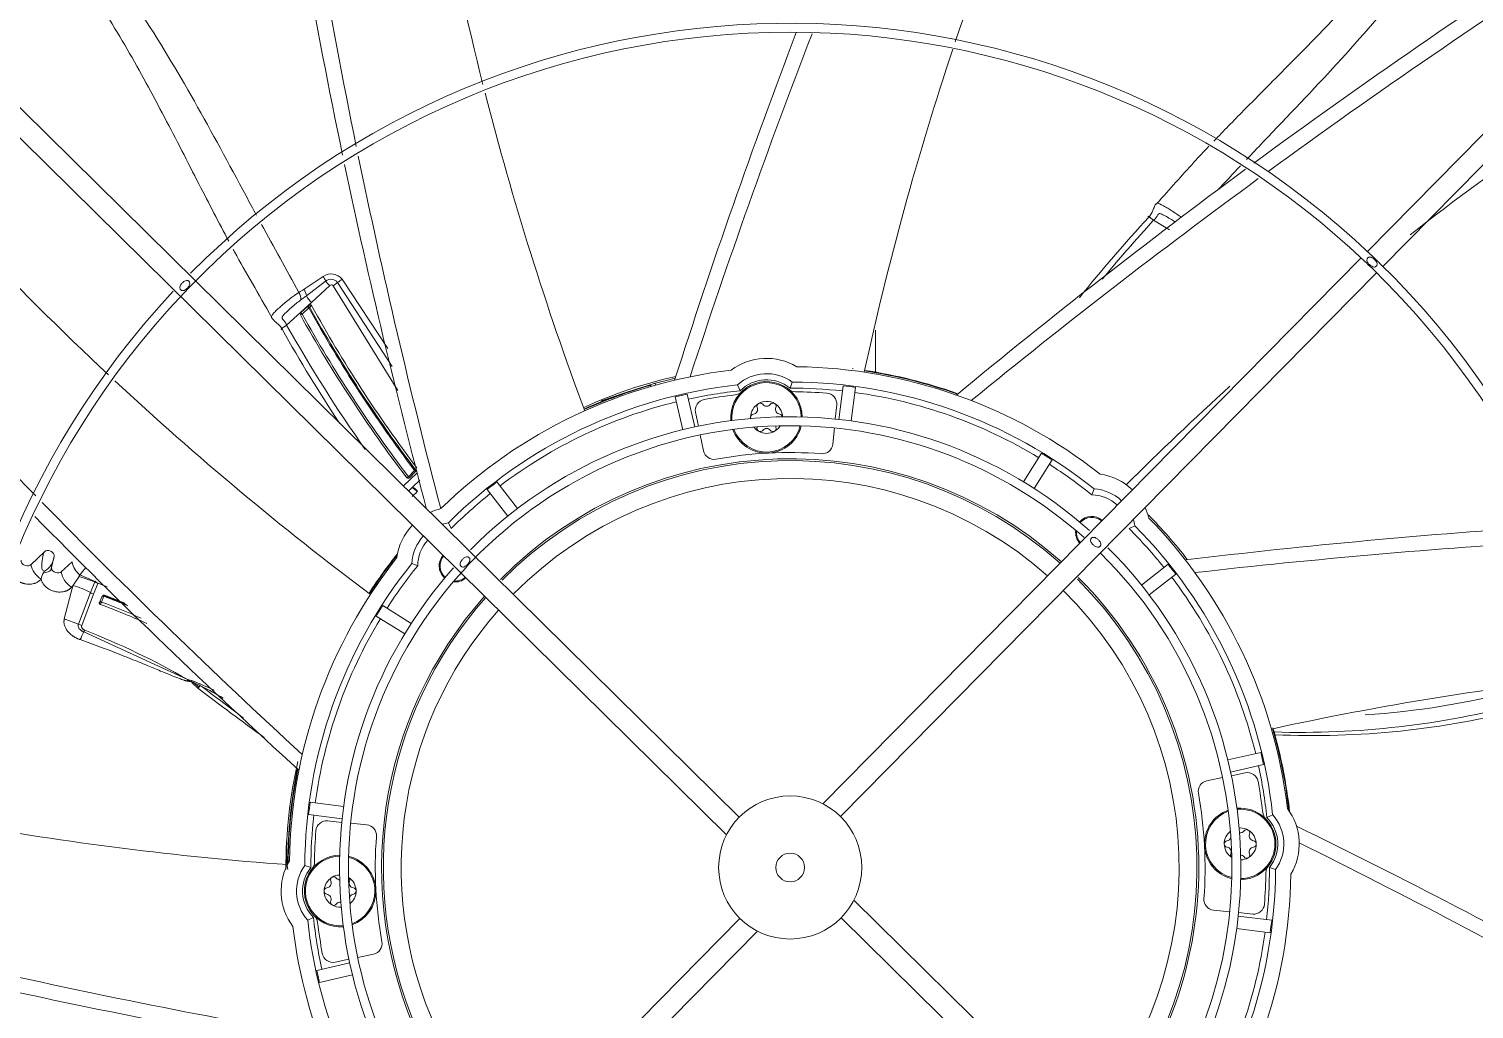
# Model space of a CAD drawing. Header units: millimetres. Extents: x 113490 to 142599, y -20467 to 115.
# Drawn here: x 127510.4 to 127914.5, y -11399.6 to -11125.6 of the extents above; entities that cross this region are included whole.
import ezdxf

# ---------------------------------------------------------------- set-up
doc = ezdxf.new("R2010")
doc.units = ezdxf.units.MM
doc.layers.add('DV3_0', color=7, linetype='Continuous')

msp = doc.modelspace()

# ---------------------------------------------------------------- linework, layer by layer
at = {"layer": 'DV3_0', "color": 7, "linetype": 'Continuous', "lineweight": 15}
for p, q in [((127363.01, -11013.2), (127705.44, -11350.87)), ((127709, -11345.95), (127370.7, -11012.35)), ((128037.36, -11032.9), (127884.62, -11187.79)), ((127888.94, -11191.95), (128041.66, -11037.08)), ((127824.85, -11179.08), (127829.33, -11181.72)), ((127882.86, -11189.57), (127732.36, -11342.19)), ((127587.32, -11198.36), (127592.69, -11194.81)), ((127587.97, -11200.23), (127593.33, -11196.08)), ((127597.94, -11195.57), (127610.71, -11214.89)), ((127737.28, -11345.75), (127887.19, -11193.73)), ((127586.44, -11201.33), (127587.97, -11200.23)), ((127589.41, -11202.1), (127594.5, -11197.33)), ((127595.43, -11197.36), (127613.58, -11226.67)), ((127596.72, -11196.48), (127611.95, -11219.99)), ((127582.46, -11208.37), (127589.41, -11202.1)), ((127586.41, -11204.87), (127588.29, -11203.14)), ((127586.77, -11205.29), (127588.64, -11203.57)), ((127588.64, -11203.57), (127588.9, -11203.4)), ((127588.9, -11203.4), (127589.39, -11202.88)), ((127747.05, -11221.52), (127747.05, -11209.81)), ((127723.24, -11225.99), (127723.81, -11224.29)), ((127681.64, -11225.77), (127670.4, -11229.56)), ((127691.07, -11228.43), (127693.19, -11237.63)), ((127694.48, -11227.64), (127696.6, -11236.84)), ((127709.23, -11226.72), (127708.48, -11225.09)), ((127738.01, -11225.36), (127736.86, -11234.73)), ((127741.48, -11225.79), (127740.33, -11235.15)), ((127697.58, -11236.63), (127696.77, -11232.75)), ((127736.26, -11230.68), (127735.86, -11234.62)), ((127699.01, -11243.52), (127698.09, -11239.08)), ((127735.61, -11237.11), (127735.16, -11241.63)), ((127793.52, -11244.21), (127788.52, -11252.22)), ((127796.49, -11246.07), (127791.49, -11254.07)), ((127618.84, -11249.74), (127615.1, -11253.35)), ((127618.24, -11248.99), (127616.52, -11250.76)), ((127618.53, -11249.31), (127616.8, -11251.09)), ((127619.67, -11251.74), (127617.66, -11253.64)), ((127641.24, -11252.2), (127647.05, -11259.63)), ((127619.08, -11254.83), (127618.98, -11254.95)), ((127638.48, -11254.35), (127644.29, -11261.79)), ((127807.57, -11255.85), (127808.19, -11254.17)), ((127628.48, -11265.24), (127627.69, -11263.63)), ((127817.99, -11265.24), (127819.6, -11264.44)), ((127510.99, -11275.3), (127514.72, -11271.74)), ((127516.75, -11276.07), (127517.43, -11273)), ((127514.07, -11276.83), (127514.72, -11277.12)), ((127514.72, -11277.12), (127514.54, -11277.48)), ((127516.54, -11276.85), (127517.06, -11274.56)), ((127522.53, -11274.56), (127519.45, -11277.33)), ((127619.1, -11275.66), (127617.42, -11275.04)), ((127828.88, -11275.23), (127821.44, -11281.05)), ((127522.71, -11281.22), (127524.41, -11278.65)), ((127524.68, -11278.22), (127528.92, -11280.01)), ((127528.87, -11280.15), (127527.66, -11283.15)), ((127529.69, -11280.62), (127528.44, -11283.56)), ((127528.92, -11280.01), (127528.87, -11280.15)), ((127528.93, -11279.97), (127528.92, -11280.01)), ((127529.72, -11280.54), (127529.69, -11280.62)), ((127529.73, -11280.53), (127529.72, -11280.54)), ((127831.03, -11277.99), (127823.6, -11283.8)), ((127527.66, -11283.15), (127524.24, -11291.94)), ((127528.44, -11283.56), (127525.16, -11292.35)), ((127530.1, -11285.95), (127530.8, -11284.34)), ((127530.66, -11285.79), (127531.36, -11284.18)), ((127531.43, -11284.05), (127531.54, -11283.89)), ((127609.32, -11286.74), (127617.32, -11291.74)), ((127524.24, -11291.94), (127520.3, -11290.49)), ((127525.16, -11292.35), (127524.24, -11291.94)), ((127607.46, -11289.71), (127615.47, -11294.71)), ((127526.07, -11293.69), (127525.78, -11294.16)), ((127555.91, -11308.16), (127556.08, -11308.39)), ((127556.08, -11308.39), (127557.62, -11309.83)), ((127556.19, -11308.2), (127556.27, -11308.29)), ((127556.19, -11308.2), (127556.34, -11308.26)), ((127556.34, -11308.26), (127556.5, -11308.32)), ((127556.5, -11308.32), (127557.88, -11309.61)), ((127854.8, -11327.82), (127845.6, -11329.94)), ((127855.59, -11331.23), (127846.39, -11333.35)), ((127846.6, -11334.33), (127850.48, -11333.52)), ((127839.71, -11335.76), (127844.15, -11334.84)), ((127589.03, -11341.75), (127598.4, -11342.9)), ((127588.61, -11345.22), (127597.98, -11346.37)), ((127856.5, -11345.99), (127858.14, -11345.23)), ((127593.93, -11346.97), (127597.87, -11347.37)), ((127600.36, -11347.62), (127604.87, -11348.07)), ((127589.24, -11359.99), (127587.54, -11359.42)), ((127857.24, -11359.99), (127858.94, -11360.57)), ((128050.33, -11674.11), (127741.04, -11369.11)), ((127589.97, -11374), (127588.34, -11374.75)), ((127737.48, -11374.03), (128046.15, -11678.41)), ((127846.12, -11372.36), (127841.6, -11371.91)), ((127857.87, -11374.76), (127848.5, -11373.61)), ((127852.55, -11373.01), (127848.6, -11372.61)), ((127709.2, -11374.23), (127375.6, -11712.53)), ((127376.45, -11720.21), (127714.11, -11377.79)), ((127857.44, -11378.23), (127848.07, -11377.08)), ((127599.88, -11385.65), (127596, -11386.46)), ((127606.77, -11384.22), (127602.33, -11385.14)), ((127590.89, -11388.75), (127600.09, -11386.63)), ((127591.68, -11392.16), (127600.87, -11390.04))]:
    msp.add_line(p, q, dxfattribs=at)
at = {"layer": 'DV3_0', "color": 7, "linetype": 'Continuous', "lineweight": 20}
for p, q in [((127595.43, -11197.36), (127596.72, -11196.48)), ((127740.74, -11220.58), (127740.74, -11220.38)), ((127684.07, -11225.21), (127684.03, -11225.07)), ((127617.66, -11253.64), (127617.52, -11253.78)), ((127520.3, -11290.49), (127522.71, -11281.22)), ((127524.4, -11278.65), (127524.68, -11278.22)), ((127528.87, -11280.15), (127524.41, -11278.65)), ((127525.78, -11294.16), (127554.78, -11307.48)), ((127554.78, -11307.48), (127554.77, -11307.89)), ((127554.78, -11307.48), (127555.32, -11307.78)), ((127554.78, -11307.48), (127555.88, -11307.69)), ((127555.32, -11307.78), (127555.87, -11308.09)), ((127555.87, -11308.09), (127555.88, -11307.69)), ((127555.87, -11308.09), (127555.91, -11308.16)), ((127556.01, -11308.14), (127555.91, -11308.16)), ((127556.01, -11308.14), (127556.19, -11308.2)), ((127556.27, -11308.29), (127556.08, -11308.39)), ((127556.34, -11308.26), (127556.27, -11308.29)), ((127558.37, -11309.18), (127558.74, -11309.37)), ((127557.88, -11309.61), (127557.62, -11309.83))]:
    msp.add_line(p, q, dxfattribs=at)
at = {"layer": 'DV3_0', "color": 7, "linetype": 'Continuous', "lineweight": 15}
for radius in [20, 4]:
    msp.add_circle((127723.24, -11359.99), radius, dxfattribs=at)
for centre, radius, start, end in [((127723.24, -11359.99), 551.5, 105.4775, 164.5225), ((127723.24, -11359.99), 551.5, 15.4775, 74.5225), ((128596.24, -11406.96), 872.25, 154.27465, 161.43083), ((128483.05, -10927.53), 872.25, 186.99692, 194.17255), ((129484.31, -10773.15), 1921.39, 188.18485, 191.5672), ((129400.57, -10785.08), 1841.22, 188.2287, 191.77728), ((128942.82, -12646.64), 1840.9, 122.79433, 126.30553), ((128988.63, -12718.12), 1921.39, 122.74609, 126.08801), ((127723.24, -11359.99), 236, 46.5586, 135.2674), ((127723.24, -11359.99), 233.5, 90, 135.7261), ((129444.83, -11783.04), 1840.9, 159.10826, 162.31372), ((129522.01, -11818.41), 1921.39, 158.90776, 161.94183), ((127723.24, -11359.99), 233.5, 46.5418, 90), ((128596.24, -11406.96), 872.25, 161.57137, 167.7255), ((128432.25, -11871.46), 872.22, 121.56134, 127.88902), ((128128.63, -10585.4), 872.25, 219.6863, 226.90224), ((128483.05, -10927.53), 872.25, 194.34102, 200.4525), ((129400.57, -10785.08), 1841.22, 191.86002, 194.94133), ((129484.31, -10773.15), 1921.39, 191.64948, 194.66814), ((128942.82, -12646.64), 1840.9, 126.39449, 129.58672), ((128988.63, -12718.12), 1921.39, 126.18988, 129.21483), ((128887.48, -9914.21), 1921.39, 220.9289, 224.29797), ((128125.32, -11457.86), 411.46, 137.1813, 141.3215), ((128135.1, -11463.88), 421.15, 137.4489, 140.4249), ((127723.24, -11359.99), 233.5, 45.8392, 46.5418), ((127723.24, -11359.99), 236, 45.7307, 46.5586), ((127723.24, -11359.99), 236, 45.7088, 45.7307), ((127723.24, -11359.99), 236, 317.0271, 45.7088), ((127587.71, -11198.11), 5.97, 19.9095, 33.5903), ((127605.5, -11185.89), 15.87, 219.9344, 226.1383), ((127608.09, -11210.4), 17.97, 124.3919, 129.2551), ((127723.24, -11359.99), 233.5, 316.4663, 45.8392), ((127723.24, -11359.99), 236, 136.9648, 225.2631), ((127723.24, -11359.99), 233.5, 136.5342, 225.7814), ((127723.24, -11359.99), 233.5, 135.7261, 136.5342), ((127480.54, -11028.18), 200.9, 301.6287, 302.1063), ((127583.24, -11201.05), 3.21, 354.9769, 34.2701), ((127603.37, -11189.86), 18.56, 213.9567, 221.2472), ((127591.02, -11201.23), 3.34, 214.9281, 224.3802), ((127923.95, -11017.43), 383.51, 209.0348, 217.1413), ((127923.79, -11017.66), 382.95, 209.013, 217.1255), ((127923.15, -11018.51), 381.29, 208.9171, 217.0601), ((127945.67, -11003.38), 417.06, 209.4401, 215.09), ((127586.77, -11205.28), 0.539, 130.9762, 206.9336), ((127922.77, -11018.17), 385.12, 209.1088, 217.2094), ((127590.58, -11201.65), 5.27, 217.7216, 223.716), ((127923.04, -11017.84), 384.98, 209.1375, 217.2314), ((127936.53, -11011.06), 406.98, 209.179, 213.5123), ((127716.64, -11234.16), 16.5, 59.1138, 126.8862), ((127723.24, -11359.99), 140, 51.7677, 89.2323), ((128128.63, -10585.4), 872.25, 227.0594, 233.1795), ((127723.24, -11359.99), 140, 96.7677, 134.2323), ((127719.49, -11348.69), 129.1, 102.6466, 114.718), ((127723.24, -11359.99), 140.5, 103.2172, 105.6896), ((127716.64, -11234.16), 10, 0.7258, 185.2742), ((127716.64, -11234.16), 12.2, 54.0148, 131.9852), ((127716.64, -11234.16), 10.5, 51.1098, 134.8902), ((127723.24, -11359.99), 135.7, 51.2429, 89.7571), ((127723.24, -11359.99), 140.5, 70.6035, 81.4839), ((127723.24, -11359.99), 135.7, 96.2429, 134.7571), ((127723.24, -11359.99), 140.5, 106.2061, 114.2129), ((127723.24, -11359.99), 134, 95.9991, 102.2517), ((127723.24, -11359.99), 133, 96.6363, 100.4277), ((127707.52, -11224.9), 3, 276.6363, 314.568), ((127724.75, -11224), 3, 231.432, 269.3637), ((127723.24, -11359.99), 134, 83.7483, 90.0009), ((127723.24, -11359.99), 133, 85.5723, 89.3637), ((127733.27, -11230.38), 3, 354.25, 85.5723), ((127723.24, -11359.99), 134, 58.7483, 82.2517), ((128432.25, -11871.46), 872.22, 132.21456, 134.84001), ((127723.24, -11359.99), 134, 103.7483, 127.2517), ((127699.71, -11232.14), 3, 100.4277, 191.75), ((127716.64, -11234.16), 4.47, 120, 180), ((127712.77, -11231.93), 1.36, 277.5224, 22.4776), ((127714.85, -11231.06), 0.895, 120, 202.4776), ((127716.64, -11234.16), 4.48, 90, 120), ((127714.85, -11231.06), 0.895, 37.5224, 120), ((127716.64, -11229.69), 1.36, 217.5224, 322.4776), ((127716.64, -11234.16), 4.47, 60, 90), ((127718.43, -11231.06), 0.895, 60, 142.4776), ((127716.64, -11234.16), 4.47, 1.9825, 60), ((127718.43, -11231.06), 0.895, 337.5224, 60), ((127720.52, -11231.93), 1.36, 157.5224, 262.4776), ((127723.24, -11359.99), 126, 48.3991, 135.1791), ((127723.24, -11359.99), 123.5, 90, 135.9997), ((127716.64, -11234.16), 10, 199.6905, 346.3095), ((127713.06, -11234.16), 0.895, 97.5224, 180), ((127716.64, -11234.16), 4.47, 180, 184.0175), ((127713.06, -11234.16), 0.895, 180, 200.2402), ((127716.64, -11234.16), 4.48, 300, 328.1887), ((127720.52, -11236.4), 1.36, 186.618, 202.4776), ((127720.22, -11234.16), 0.895, 9.9487, 82.4776), ((127723.24, -11359.99), 123.5, 48.3006, 90), ((127716.64, -11234.16), 4.47, 217.8113, 240), ((127714.85, -11237.26), 0.895, 157.5224, 240), ((127712.77, -11236.4), 1.36, 337.5224, 341.5363), ((127714.85, -11237.26), 0.895, 240, 322.4776), ((127716.64, -11234.16), 4.48, 240, 300), ((127716.64, -11238.64), 1.36, 37.5224, 142.4776), ((127718.43, -11237.26), 0.895, 217.5224, 300), ((127718.43, -11237.26), 0.895, 300, 22.4776), ((127701.95, -11242.91), 3, 191.75, 280.3054), ((127723.24, -11359.99), 116, 85.6946, 100.3054), ((127732.17, -11241.33), 3, 265.6946, 354.25), ((127615.85, -11246), 3.83, 308.5921, 312.9567), ((127723.24, -11359.99), 114.25, 48.4114, 135.1695), ((127723.24, -11359.99), 113.75, 48.4247, 135.086), ((127723.24, -11359.99), 134, 50.9991, 57.2517), ((127616.43, -11250.75), 0.498, 218.6541, 318.3291), ((127807.55, -11266.35), 16.5, 46.3964, 81.8862), ((127614.64, -11258.86), 5.84, 42.0523, 60.4649), ((127614.05, -11259.42), 6.81, 42.3918, 58.0521), ((127723.24, -11359.99), 134, 128.7483, 135.0009), ((127807.55, -11266.35), 10.5, 46.9653, 89.8902), ((127807.55, -11266.35), 12.2, 46.7471, 86.9852), ((128887.48, -9914.21), 1921.39, 224.37443, 227.39583), ((127629.6, -11275.68), 16.5, 104.1138, 115.0288), ((127807.55, -11266.35), 16.5, 14.1138, 25.142), ((128823.25, -9969.73), 1840.9, 224.58153, 227.76772), ((127629.6, -11275.68), 16.5, 136.3964, 171.8862), ((127629.6, -11275.68), 12.2, 99.0148, 107.4816), ((127807.55, -11266.35), 4.5, 49.0529, 138), ((127807.55, -11266.35), 4.25, 49.2681, 138.9663), ((127807.55, -11266.35), 12.2, 9.0148, 17.4816), ((127723.24, -11359.99), 135.7, 6.2429, 44.7571), ((127723.24, -11359.99), 140.5, 37.8001, 44.5323), ((127723.24, -11359.99), 140, 6.7677, 44.2323), ((128053.61, -13101.74), 1840.9, 93.67624, 96.85972), ((127629.6, -11275.68), 12.2, 136.7471, 176.9852), ((127629.6, -11275.68), 10.5, 136.9653, 179.8902), ((127807.55, -11266.35), 4.5, 172.604, 221.7492), ((127807.55, -11266.35), 4.25, 174.8173, 221.5341), ((127723.24, -11359.99), 134, 38.7483, 45.0009), ((128053.5, -13186.65), 1921.39, 93.4677, 96.48783), ((127525.09, -11275.67), 11.09, 159.2633, 186.0082), ((127512.28, -11272.56), 5.17, 298.1501, 355.1477), ((127723.24, -11359.99), 140.5, 141.3912, 146.9012), ((127629.6, -11275.68), 4.5, 138, 228), ((127629.6, -11275.68), 4.25, 139.2681, 228.9663), ((127723.24, -11359.99), 123.5, 317.6348, 45.2819), ((127723.24, -11359.99), 126, 318.4756, 45.1616), ((127517.01, -11274.12), 6.14, 191.0857, 238.4637), ((127528.1, -11273.74), 5.64, 188.4366, 232.6429), ((127723.24, -11359.99), 140, 141.7677, 179.2323), ((127723.24, -11359.99), 135.7, 141.2429, 179.7571), ((127723.24, -11359.99), 126, 138.321, 225.2028), ((127723.24, -11359.99), 123.5, 137.2092, 226.1082), ((127723.24, -11359.99), 134, 140.9991, 147.2517), ((127723.24, -11359.99), 123.5, 135.9997, 137.2092), ((127519.83, -11280.65), 6.17, 149.0264, 167.8628), ((127525.23, -11276.58), 5.82, 187.3222, 240.049), ((127678.59, -11428.26), 214.29, 136.6703, 136.8213), ((127445.67, -11494), 229.43, 67.8122, 68.5066), ((127629.6, -11275.68), 4.5, 262.604, 311.7492), ((127629.6, -11275.68), 4.25, 264.8173, 311.5341), ((127723.24, -11359.99), 113.75, 318.4247, 45.086), ((127723.24, -11359.99), 114.25, 0, 45.1695), ((127723.24, -11359.99), 134, 13.7483, 37.2517), ((127531.26, -11284.5), 0.483, 68.6251, 160.5796), ((127532.19, -11284.54), 0.903, 146.9279, 156.6786), ((127455.49, -11485.99), 215.6, 67.4926, 69.3956), ((127455.64, -11485.44), 215.18, 67.5838, 69.3759), ((127456.01, -11483.97), 213.86, 67.6827, 69.3175), ((127723.24, -11359.99), 114.25, 138.4114, 204.812), ((127723.24, -11359.99), 113.75, 138.4247, 203.2684), ((127535.33, -11287.9), 5.12, 155.7254, 163.7053), ((127454.22, -11490.55), 217.85, 65.8506, 69.5295), ((127454.36, -11490.28), 218.26, 66.3808, 69.5382), ((127723.24, -11359.99), 134, 148.7483, 172.2517), ((127556.11, -11310.7), 34.54, 151.3925, 155.3449), ((127555.02, -11311.12), 3.15, 71.5892, 74.3028), ((128043.17, -12173.61), 872.25, 96.10944, 102.2715), ((127868.98, -11087.98), 229.83, 273.7436, 284.4718), ((127866.03, -11081.5), 240.73, 268.2172, 284.865), ((127869.47, -11087.41), 235.71, 267.3918, 284.4925), ((127723.24, -11359.99), 140.5, 6.3104, 16.1431), ((127714.87, -11359.92), 132.6, 167.1218, 180.2811), ((127723.24, -11359.99), 140.5, 168.7601, 179.5273), ((127851.09, -11336.46), 3, 10.4277, 101.75), ((127723.24, -11359.99), 134, 5.9991, 12.2517), ((127840.32, -11338.7), 3, 101.75, 190.3054), ((127723.24, -11359.99), 133, 6.6363, 10.4277), ((127723.24, -11359.99), 116, 355.6946, 10.3054), ((127723.24, -11359.99), 134, 173.7483, 180.0009), ((127849.07, -11353.4), 10, 109.6905, 256.3095), ((127849.07, -11353.4), 10, 0, 95.2742), ((127858.33, -11344.27), 3, 186.6363, 224.568), ((127849.07, -11353.4), 12.2, 324.0148, 41.9852), ((127849.07, -11353.4), 16.5, 329.1138, 36.8862), ((127645.5, -10489.2), 872.25, 259.76861, 265.86893), ((127723.24, -11359.99), 133, 175.5723, 179.3637), ((127593.63, -11349.95), 3, 84.25, 175.5723), ((127604.57, -11351.06), 3, 355.6946, 84.25), ((127849.07, -11353.4), 4.48, 127.8113, 180), ((127849.07, -11353.4), 4.48, 90, 94.0175), ((127849.07, -11348.92), 1.36, 261.428, 322.4776), ((127849.07, -11353.4), 4.47, 60, 90), ((127850.86, -11350.3), 0.895, 60, 142.4776), ((127849.07, -11353.4), 4.47, 0, 60), ((127850.86, -11350.3), 0.895, 337.5224, 60), ((127849.07, -11353.4), 10.5, 321.1098, 44.8902), ((127059.29, -13004.2), 1841.3, 60.95292, 64.05747), ((127625.91, -11355.22), 43.48, 175.7427, 187.0743), ((127723.24, -11359.99), 116, 175.6946, 190.3054), ((127845.49, -11353.4), 0.895, 97.5224, 180), ((127849.07, -11353.4), 4.47, 180, 238.1887), ((127845.49, -11353.4), 0.895, 180, 262.4776), ((127845.19, -11351.16), 1.36, 277.5224, 338.4565), ((127849.07, -11353.4), 10, 270, 0), ((127849.07, -11353.4), 4.48, 300, 0), ((127852.94, -11351.16), 1.36, 157.5224, 262.4776), ((127852.65, -11353.4), 0.895, 0, 82.4776), ((127852.65, -11353.4), 0.895, 277.5224, 0), ((127013.55, -13075.18), 1921.33, 60.74083, 63.6758), ((127597.41, -11366.58), 10, 90, 275.2742), ((127597.41, -11366.58), 10, 0, 76.3095), ((127845.19, -11355.63), 1.36, 337.5224, 82.4776), ((127847.28, -11356.5), 0.895, 157.5224, 230.5125), ((127849.07, -11357.87), 1.36, 37.5224, 84.745), ((127849.07, -11353.4), 4.48, 271.9825, 300), ((127850.86, -11356.5), 0.895, 217.5224, 300), ((127850.86, -11356.5), 0.895, 300, 22.4776), ((127852.94, -11355.63), 1.36, 97.5224, 202.4776), ((127597.41, -11366.58), 16.5, 149.1138, 216.8862), ((127597.41, -11366.58), 12.2, 144.0148, 221.9852), ((127597.41, -11366.58), 10.5, 141.1098, 224.8902), ((127587.25, -11358.48), 3, 321.432, 359.3637), ((127723.24, -11359.99), 114.25, 318.4114, 0), ((127723.24, -11359.99), 135.7, 321.2429, 359.7571), ((127723.24, -11359.99), 140, 321.7677, 359.2323), ((127723.24, -11359.99), 133, 355.5723, 359.3637), ((127859.23, -11361.5), 3, 141.432, 179.3637), ((127723.24, -11359.99), 134, 353.7483, 0.0009), ((127597.41, -11366.58), 4.47, 120, 180), ((127593.83, -11366.58), 0.895, 97.5224, 180), ((127593.54, -11364.35), 1.36, 277.5224, 22.4776), ((127595.62, -11363.48), 0.895, 120, 202.4776), ((127597.41, -11366.58), 4.48, 91.9825, 120), ((127595.62, -11363.48), 0.895, 37.5224, 120), ((127597.41, -11362.11), 1.36, 217.5224, 264.745), ((127597.41, -11366.58), 4.48, 0, 58.1887), ((127599.2, -11363.48), 0.895, 337.5224, 50.5125), ((127601.29, -11364.35), 1.36, 157.5224, 262.4776), ((127600.99, -11366.58), 0.895, 0, 82.4776), ((127597.41, -11366.58), 4.48, 180, 240), ((127593.83, -11366.58), 0.895, 180, 262.4776), ((127593.54, -11368.82), 1.36, 337.5224, 82.4776), ((127595.62, -11369.69), 0.895, 157.5224, 240), ((127597.41, -11371.06), 1.36, 81.428, 142.4776), ((127601.29, -11368.82), 1.36, 97.5224, 158.4565), ((127597.41, -11366.58), 4.48, 307.8113, 0), ((127597.41, -11366.58), 10, 289.6905, 0), ((127600.99, -11366.58), 0.895, 277.5224, 0), ((127841.9, -11368.92), 3, 175.6946, 264.25), ((127723.24, -11359.99), 134, 185.9991, 192.2517), ((127588.15, -11375.71), 3, 6.6363, 44.568), ((127595.62, -11369.69), 0.895, 240, 322.4776), ((127597.41, -11366.58), 4.48, 240, 274.0175), ((127852.85, -11370.03), 3, 264.25, 355.5723), ((127723.24, -11359.99), 140, 186.7677, 203.7505), ((127723.24, -11359.99), 135.7, 186.2429, 202.9304), ((127723.24, -11359.99), 133, 186.6363, 190.4277), ((127723.24, -11359.99), 134, 328.7483, 352.2517), ((127606.16, -11381.28), 3, 281.75, 10.3054), ((127595.39, -11383.52), 3, 190.4277, 281.75), ((127921.03, -9514.29), 1921.39, 257.09501, 260.12283), ((127897, -9595.72), 1840.9, 257.29812, 260.49472)]:
    msp.add_arc(centre, radius, start, end, dxfattribs=at)
at = {"layer": 'DV3_0', "color": 7, "linetype": 'Continuous', "lineweight": 20}
for centre, radius, start, end in [((127594.93, -11197.84), 3.77, 37.022, 126.4642), ((127583.74, -11200.65), 4.25, 5.7332, 32.7349), ((127716.64, -11234.16), 9.71, 0.7926, 185.2074), ((127723.24, -11359.99), 140.35, 70.5208, 81.4905), ((127723.24, -11359.99), 140.35, 106.2061, 114.1302), ((127716.64, -11234.16), 9.71, 200.0694, 345.9306), ((127723.24, -11359.99), 108.75, 48.5638, 135.4011), ((127723.24, -11359.99), 140.35, 141.5068, 146.9448), ((127533.82, -11284.02), 10.82, 133.4767, 147.5853), ((127518.08, -11300.43), 19.76, 61.0068, 76.4573), ((127530.69, -11277.92), 2.88, 230.996, 249.7015), ((127530.96, -11277.81), 3, 227.0792, 245.6013), ((127531, -11277.86), 2.96, 225.694, 244.6308), ((127529.41, -11280.74), 2.98, 233.9494, 251.079), ((127723.24, -11359.99), 108.75, 318.5638, 45.4011), ((127723.24, -11359.99), 108.75, 138.5638, 206.9605), ((127450.94, -11486.91), 207.31, 59.9431, 68.752), ((127525.82, -11466.82), 161.55, 79.2786, 79.6761), ((127502.26, -11439.35), 142.16, 65.0797, 67.84), ((127541.85, -11342.78), 37.44, 63.8071, 66.9621), ((128062.25, -10655.75), 825.07, 232.3917, 233.40913), ((127463.44, -11491.98), 205.99, 60.5447, 62.4419), ((128014.56, -10716.38), 748.98, 232.40465, 234.17794), ((127723.24, -11359.99), 140.35, 6.5068, 15.9471), ((127723.24, -11359.99), 140.35, 168.7119, 179.5033), ((127849.07, -11353.4), 9.71, 110.0694, 255.9306), ((127849.07, -11353.4), 9.71, 0, 95.2074), ((127849.07, -11353.4), 9.71, 270.7926, 0), ((127597.41, -11366.58), 9.71, 90, 275.2074), ((127597.41, -11366.58), 9.71, 0, 75.9306), ((127597.41, -11366.58), 9.71, 290.0694, 0)]:
    msp.add_arc(centre, radius, start, end, dxfattribs=at)
at = {"layer": 'DV3_0', "color": 7, "linetype": 'Continuous', "lineweight": 15}
for centre, major_axis, ratio, start_param, end_param in [((127731.99, -11405.13), (-35.58, 183.06), 0.866796, 0.070986, 0.078814), ((127693.69, -11231.99), (21.26, 4.91), 0.186545, 1.490488, 1.651105), ((127739.25, -11229.6), (21.65, -2.66), 0.186545, 1.490488, 1.651105), ((127792.85, -11248.58), (18.5, -11.56), 0.186545, 1.490488, 1.651105), ((127642.36, -11256.47), (17.19, 13.43), 0.186545, 1.490488, 1.651105), ((127826.76, -11279.11), (13.43, -17.19), 0.186545, 1.490488, 1.651105), ((127611.83, -11290.37), (11.56, 18.5), 0.186545, 1.490488, 1.651105), ((127851.24, -11330.44), (4.91, -21.26), 0.186545, 1.490488, 1.651105), ((127592.85, -11343.98), (2.66, 21.65), 0.186545, 1.490488, 1.651105), ((127853.63, -11376), (-2.66, -21.65), 0.186545, 1.490488, 1.651105), ((127595.23, -11389.54), (-4.91, 21.26), 0.186545, 1.490488, 1.651105)]:
    msp.add_ellipse(centre, major_axis=major_axis, ratio=ratio, start_param=start_param, end_param=end_param, dxfattribs=at)
at = {"layer": 'DV3_0', "color": 7, "linetype": 'Continuous', "lineweight": 20}
for centre, major_axis, ratio, start_param, end_param in [((127684.16, -11225.55), (-0.14, 0.48), 0.498451, 4.711945, 6.283185), ((127684.16, -11225.55), (-0.353, 0.354), 0.432332, 4.479982, 5.381811), ((127685.38, -11225.21), (-0.135, 0.481), 0.498743, 4.711945, 6.283185), ((127565.04, -11283.9), (-22.75, -32.05), 0.299104, 0.877808, 0.898526)]:
    msp.add_ellipse(centre, major_axis=major_axis, ratio=ratio, start_param=start_param, end_param=end_param, dxfattribs=at)
at = {"layer": 'DV3_0', "color": 7, "linetype": 'Continuous', "lineweight": 15}
for points, knots in [([(127913.76, -11074.53), (127912.46, -11076.53), (127907.43, -11084.07), (127898.92, -11095.81), (127887.56, -11109.52), (127875.77, -11122.31), (127863.13, -11135.2), (127851.64, -11146.73), (127844.42, -11154.1), (127841.7, -11156.94)], [0.2462901, 0.2462901, 0.2462901, 0.2462901, 0.286371, 0.3982657, 0.4930433, 0.5876827, 0.6932241, 0.798583, 0.8652718, 0.8652718, 0.8652718, 0.8652718]), ([(127850.82, -11162.1), (127852.38, -11160.46), (127853.94, -11158.82), (127862.48, -11149.86), (127869.42, -11142.62), (127882.86, -11127.94), (127889.35, -11120.53), (127901.41, -11105.22), (127906.95, -11097.32), (127914.51, -11085.5), (127916.82, -11081.73), (127919.07, -11077.93)], [0.0971663, 0.0971663, 0.0971663, 0.0971663, 0.125, 0.125, 0.25, 0.25, 0.375, 0.375, 0.5, 0.5, 0.557529, 0.557529, 0.557529, 0.557529]), ([(127574.04, -11177.65), (127573.06, -11175.85), (127572.08, -11174.04), (127566.31, -11163.33), (127561.56, -11154.48), (127551.76, -11137.14), (127546.71, -11128.66), (127535.88, -11112.45), (127530.08, -11104.74), (127521.25, -11094.01), (127518.46, -11090.74), (127515.62, -11087.53)], [0.0997666, 0.0997666, 0.0997666, 0.0997666, 0.125, 0.125, 0.25, 0.25, 0.375, 0.375, 0.5, 0.5, 0.5559137, 0.5559137, 0.5559137, 0.5559137]), ([(127510.47, -11091.47), (127511.72, -11093), (127517.21, -11099.86), (127526.73, -11112.87), (127538.02, -11131.03), (127548.3, -11150.1), (127557.45, -11168), (127563.52, -11179.76), (127566.3, -11184.93)], [0.2450626, 0.2450626, 0.2450626, 0.2450626, 0.2785483, 0.3937658, 0.5184271, 0.640965, 0.7604313, 0.861417, 0.861417, 0.861417, 0.861417]), ([(127840.32, -11158.38), (127838.9, -11159.88), (127833.98, -11165.11), (127829.49, -11170.19), (127825.69, -11174.49)], [0.8765408, 0.8765408, 0.8765408, 0.8765408, 0.9116272, 1, 1, 1, 1]), ([(127823.52, -11178.2), (127823.64, -11178.05), (127823.88, -11177.77), (127824.18, -11177.3), (127824.44, -11176.8), (127824.66, -11176.29), (127824.96, -11175.53), (127825.31, -11174.65), (127825.71, -11174.24), (127826.25, -11174.36), (127827.05, -11174.73), (127828.14, -11175.34), (127829.46, -11176.13), (127830.85, -11177.02), (127831.96, -11177.77), (127832.55, -11178.19), (127832.65, -11178.26)], [0, 0, 0, 0, 0.0308823, 0.0618034, 0.0937273, 0.1276085, 0.1643607, 0.2562228, 0.3477186, 0.4000812, 0.475582, 0.5732089, 0.6560123, 0.760322, 0.8589949, 0.8797353, 0.8797353, 0.8797353, 0.8797353]), ([(127823.52, -11178.2), (127823.24, -11177.91), (127823.24, -11177.85), (127823.78, -11178.2), (127824.31, -11178.62), (127824.85, -11179.08)], [0, 0, 0, 0, 0.5, 0.5, 1, 1, 1, 1]), ([(127824.85, -11179.08), (127825.45, -11178.62), (127825.74, -11177.97), (127826.15, -11177.37), (127826.29, -11177.24), (127826.56, -11177.2), (127826.64, -11177.21), (127826.86, -11177.27), (127827.01, -11177.33), (127827.53, -11177.56), (127827.97, -11177.8), (127828.86, -11178.3), (127829.34, -11178.58), (127830.2, -11179.11), (127830.58, -11179.35), (127830.97, -11179.6)], [0, 0, 0, 0, 0.25, 0.25, 0.375, 0.375, 0.4375, 0.4375, 0.5, 0.5, 0.625, 0.625, 0.75, 0.75, 0.850587, 0.850587, 0.850587, 0.850587]), ([(127567.55, -11187.26), (127567.66, -11187.46), (127571.05, -11193.68), (127574.44, -11199.51), (127578.33, -11206.22)], [0.8766299, 0.8766299, 0.8766299, 0.8766299, 0.8805474, 1, 1, 1, 1]), ([(127887.11, -11191.9), (127887.06, -11191.94), (127886.97, -11192.02), (127886.73, -11192.14), (127886.33, -11192.17), (127885.9, -11191.99), (127885.51, -11191.73), (127885.2, -11191.45), (127884.92, -11191.15), (127884.64, -11190.78), (127884.46, -11190.36), (127884.49, -11189.97), (127884.6, -11189.74), (127884.68, -11189.65), (127884.72, -11189.6)], [0, 0, 0, 0, 0.040488, 0.081902, 0.180627, 0.320355, 0.409206, 0.504808, 0.600124, 0.687341, 0.822717, 0.918807, 0.959755, 1, 1, 1, 1]), ([(127884.72, -11189.6), (127884.76, -11189.56), (127884.85, -11189.48), (127885.09, -11189.36), (127885.49, -11189.32), (127885.93, -11189.5), (127886.32, -11189.77), (127886.63, -11190.04), (127886.91, -11190.34), (127887.18, -11190.71), (127887.37, -11191.13), (127887.34, -11191.53), (127887.23, -11191.76), (127887.15, -11191.85), (127887.11, -11191.9)], [0, 0, 0, 0, 0.040529, 0.082096, 0.181604, 0.321297, 0.409637, 0.504692, 0.598943, 0.685714, 0.821727, 0.918717, 0.959765, 1, 1, 1, 1]), ([(127552.85, -11198.51), (127552.81, -11198.47), (127552.73, -11198.38), (127552.61, -11198.14), (127552.57, -11197.73), (127552.75, -11197.3), (127553.01, -11196.91), (127553.29, -11196.6), (127553.59, -11196.32), (127553.96, -11196.05), (127554.38, -11195.86), (127554.77, -11195.89), (127555.01, -11196), (127555.1, -11196.08), (127555.15, -11196.12)], [0, 0, 0, 0, 0.040529, 0.082096, 0.181604, 0.321297, 0.409637, 0.504692, 0.598943, 0.685714, 0.821727, 0.918717, 0.959765, 1, 1, 1, 1]), ([(127555.15, -11196.12), (127555.19, -11196.17), (127555.27, -11196.26), (127555.38, -11196.5), (127555.42, -11196.9), (127555.24, -11197.33), (127554.98, -11197.72), (127554.7, -11198.03), (127554.4, -11198.31), (127554.03, -11198.58), (127553.61, -11198.77), (127553.22, -11198.74), (127552.99, -11198.63), (127552.89, -11198.55), (127552.85, -11198.51)], [0, 0, 0, 0, 0.040488, 0.081902, 0.180627, 0.320355, 0.409206, 0.504808, 0.600124, 0.687341, 0.822717, 0.918807, 0.959755, 1, 1, 1, 1]), ([(127581.2, -11209.48), (127581.1, -11209.32), (127580.9, -11209), (127580.55, -11208.56), (127580.16, -11208.16), (127579.74, -11207.79), (127579.11, -11207.26), (127578.38, -11206.61), (127578.12, -11206.06), (127578.4, -11205.53), (127579.01, -11204.83), (127579.93, -11203.93), (127581.11, -11202.88), (127582.39, -11201.8), (127583.72, -11200.75), (127584.87, -11199.9), (127585.58, -11199.44), (127585.89, -11199.24)], [0, 0, 0, 0, 0.030477, 0.061058, 0.092665, 0.126219, 0.162611, 0.254997, 0.347179, 0.400187, 0.476873, 0.57601, 0.660009, 0.765175, 0.861951, 0.939416, 1, 1, 1, 1]), ([(127582.46, -11208.37), (127582.21, -11207.66), (127581.67, -11207.18), (127581.23, -11206.58), (127581.15, -11206.39), (127581.19, -11206.11), (127581.23, -11206.03), (127581.35, -11205.83), (127581.45, -11205.7), (127581.84, -11205.26), (127582.2, -11204.91), (127582.96, -11204.2), (127583.37, -11203.82), (127584.65, -11202.71), (127585.55, -11201.98), (127586.44, -11201.33)], [0, 0, 0, 0, 0.25, 0.25, 0.375, 0.375, 0.4375, 0.4375, 0.5, 0.5, 0.625, 0.625, 0.75, 0.75, 1, 1, 1, 1]), ([(127588.29, -11203.14), (127588.32, -11203.12), (127588.37, -11203.07), (127588.45, -11203.01), (127588.57, -11202.93), (127588.73, -11202.84), (127588.91, -11202.77), (127589.1, -11202.73), (127589.26, -11202.75), (127589.35, -11202.82), (127589.38, -11202.86), (127589.39, -11202.87), (127589.39, -11202.88)], [0, 0, 0, 0, 0.082418, 0.164586, 0.246739, 0.441628, 0.591306, 0.720285, 0.890976, 0.951176, 0.974103, 1, 1, 1, 1]), ([(127588.29, -11203.14), (127588.35, -11203.1), (127588.46, -11203.1), (127588.69, -11203.2), (127588.81, -11203.29), (127588.9, -11203.4)], [0, 0, 0, 0, 0.5, 0.5, 1, 1, 1, 1]), ([(127581.2, -11209.48), (127580.84, -11209.64), (127580.79, -11209.6), (127581.29, -11209.15), (127581.84, -11208.75), (127582.46, -11208.37)], [0, 0, 0, 0, 0.5, 0.5, 1, 1, 1, 1]), ([(127616.52, -11250.76), (127616.49, -11250.78), (127616.46, -11250.81), (127616.4, -11250.85), (127616.34, -11250.9), (127616.28, -11250.94), (127616.18, -11251.01), (127616.08, -11251.06), (127616.06, -11251.07), (127616.04, -11251.07)], [0, 0, 0, 0, 0.118741, 0.212559, 0.283639, 0.421785, 0.534533, 0.779247, 1, 1, 1, 1]), ([(127616.52, -11250.76), (127616.61, -11250.86), (127616.69, -11250.94), (127616.8, -11251.06), (127616.82, -11251.09), (127616.8, -11251.09)], [0, 0, 0, 0, 0.5, 0.5, 1, 1, 1, 1]), ([(127618.24, -11248.99), (127618.25, -11249), (127618.28, -11249.03), (127618.32, -11249.08), (127618.37, -11249.12), (127618.42, -11249.18), (127618.47, -11249.23), (127618.51, -11249.27), (127618.53, -11249.3), (127618.54, -11249.31), (127618.54, -11249.31), (127618.53, -11249.31)], [0, 0, 0, 0, 0.076843, 0.163202, 0.25872, 0.354249, 0.510247, 0.649933, 0.755807, 0.887991, 1, 1, 1, 1]), ([(127617.52, -11253.78), (127617.49, -11253.81), (127617.4, -11253.9), (127617.18, -11254.12), (127616.88, -11254.43), (127616.63, -11254.67), (127616.52, -11254.78)], [0, 0, 0, 0, 0.0235394, 0.05482, 0.1460797, 0.2223207, 0.2223207, 0.2223207, 0.2223207]), ([(127618.98, -11254.95), (127618.95, -11254.97), (127618.84, -11255.07), (127618.59, -11255.3), (127618.25, -11255.61), (127617.88, -11255.95), (127617.64, -11256.16), (127617.52, -11256.27)], [0, 0, 0, 0, 0.0100853, 0.038495, 0.0864308, 0.1292051, 0.1745933, 0.1745933, 0.1745933, 0.1745933]), ([(127809.87, -11270.23), (127809.82, -11270.27), (127809.73, -11270.35), (127809.49, -11270.46), (127809.09, -11270.5), (127808.65, -11270.32), (127808.26, -11270.05), (127807.85, -11269.7), (127807.44, -11269.24), (127807.2, -11268.71), (127807.22, -11268.32), (127807.33, -11268.09), (127807.41, -11268), (127807.45, -11267.95)], [0, 0, 0, 0, 0.040646, 0.082274, 0.181944, 0.323646, 0.41357, 0.509807, 0.690903, 0.824258, 0.919018, 0.959797, 1, 1, 1, 1]), ([(127807.45, -11267.95), (127807.5, -11267.91), (127807.59, -11267.83), (127807.83, -11267.71), (127808.24, -11267.67), (127808.68, -11267.85), (127809.08, -11268.11), (127809.39, -11268.38), (127809.67, -11268.68), (127809.94, -11269.05), (127810.13, -11269.46), (127810.1, -11269.85), (127809.99, -11270.09), (127809.91, -11270.18), (127809.87, -11270.23)], [0, 0, 0, 0, 0.040717, 0.082601, 0.183674, 0.325225, 0.413967, 0.5088, 0.602375, 0.688214, 0.822702, 0.918959, 0.959862, 1, 1, 1, 1]), ([(127517.43, -11273), (127517.46, -11272.88), (127517.46, -11272.6), (127517.29, -11272.18), (127516.94, -11271.81), (127516.48, -11271.53), (127515.96, -11271.39), (127515.47, -11271.39), (127515.05, -11271.5), (127514.82, -11271.65), (127514.72, -11271.74)], [0, 0, 0, 0, 0.124936, 0.249948, 0.37496, 0.499972, 0.624983, 0.749995, 0.875007, 1, 1, 1, 1]), ([(127631.2, -11275.78), (127631.16, -11275.73), (127631.08, -11275.64), (127630.96, -11275.4), (127630.92, -11274.99), (127631.1, -11274.54), (127631.36, -11274.15), (127631.63, -11273.84), (127631.93, -11273.55), (127632.29, -11273.28), (127632.71, -11273.1), (127633.1, -11273.13), (127633.34, -11273.24), (127633.43, -11273.32), (127633.47, -11273.36)], [0, 0, 0, 0, 0.040717, 0.082601, 0.183674, 0.325225, 0.413967, 0.5088, 0.602375, 0.688214, 0.822702, 0.918959, 0.959862, 1, 1, 1, 1]), ([(127508.27, -11274.11), (127508.27, -11274.17), (127508.25, -11274.3), (127508.28, -11274.57), (127508.43, -11274.91), (127508.78, -11275.27), (127509.25, -11275.53), (127509.77, -11275.66), (127510.26, -11275.65), (127510.61, -11275.55), (127510.85, -11275.42), (127510.94, -11275.34), (127510.99, -11275.3)], [0, 0, 0, 0, 0.059901, 0.12047, 0.249355, 0.384502, 0.523872, 0.659169, 0.781173, 0.892517, 0.946449, 1, 1, 1, 1]), ([(127514.54, -11277.48), (127515.17, -11277.55), (127515.76, -11277.44), (127516.58, -11276.92), (127516.8, -11276.51), (127516.75, -11276.07)], [0, 0, 0, 0, 0.5, 0.5, 1, 1, 1, 1]), ([(127519.45, -11277.33), (127519.1, -11277.63), (127518.49, -11277.74), (127517.56, -11277.43), (127517.25, -11277.25), (127516.81, -11276.73), (127516.68, -11276.39), (127516.75, -11276.07)], [0, 0, 0, 0, 0.5, 0.5, 0.75, 0.75, 1, 1, 1, 1]), ([(127633.47, -11273.36), (127633.51, -11273.4), (127633.6, -11273.49), (127633.71, -11273.73), (127633.75, -11274.14), (127633.57, -11274.58), (127633.3, -11274.97), (127632.95, -11275.38), (127632.49, -11275.79), (127631.96, -11276.03), (127631.57, -11276), (127631.34, -11275.89), (127631.25, -11275.82), (127631.2, -11275.78)], [0, 0, 0, 0, 0.040646, 0.082274, 0.181944, 0.323646, 0.41357, 0.509807, 0.690903, 0.824258, 0.919018, 0.959797, 1, 1, 1, 1]), ([(127505.45, -11277.44), (127505.47, -11277.49), (127505.5, -11277.6), (127505.55, -11277.76), (127505.61, -11277.92), (127505.68, -11278.08), (127505.76, -11278.23), (127505.84, -11278.38), (127505.93, -11278.52), (127506.03, -11278.66), (127506.13, -11278.79), (127506.23, -11278.92), (127506.34, -11279.05), (127506.45, -11279.17), (127506.57, -11279.29), (127506.69, -11279.4), (127506.81, -11279.5), (127506.94, -11279.6), (127507.07, -11279.7), (127507.2, -11279.79), (127507.33, -11279.88), (127507.46, -11279.96), (127507.6, -11280.04), (127507.73, -11280.12), (127507.87, -11280.19), (127508, -11280.25), (127508.14, -11280.31), (127508.27, -11280.37), (127508.41, -11280.42), (127508.54, -11280.47), (127508.68, -11280.51), (127508.81, -11280.56), (127508.94, -11280.59), (127509.07, -11280.63), (127509.2, -11280.66), (127509.32, -11280.68), (127509.64, -11280.74), (127510.14, -11280.8), (127510.81, -11280.8), (127511.44, -11280.72), (127511.94, -11280.6), (127512.32, -11280.46), (127512.62, -11280.32), (127512.9, -11280.17), (127513.16, -11280), (127513.4, -11279.8), (127513.61, -11279.59), (127513.74, -11279.44), (127513.8, -11279.36)], [0, 0, 0, 0, 0.018494, 0.036794, 0.054904, 0.072829, 0.090574, 0.108139, 0.12552, 0.142715, 0.159724, 0.176546, 0.19318, 0.209627, 0.225889, 0.241965, 0.257853, 0.273549, 0.289049, 0.304351, 0.319453, 0.334354, 0.349052, 0.363545, 0.377834, 0.391919, 0.405799, 0.419467, 0.432916, 0.446141, 0.45914, 0.471909, 0.484449, 0.496758, 0.508837, 0.520687, 0.532311, 0.597667, 0.660015, 0.719165, 0.775243, 0.807872, 0.84032, 0.872579, 0.904661, 0.936593, 0.968377, 1, 1, 1, 1]), ([(127522.32, -11281.63), (127522.28, -11281.68), (127522.2, -11281.77), (127522.07, -11281.9), (127521.94, -11282.02), (127521.8, -11282.14), (127521.65, -11282.25), (127521.49, -11282.35), (127521.33, -11282.45), (127521.16, -11282.54), (127520.98, -11282.62), (127520.8, -11282.69), (127520.61, -11282.76), (127520.2, -11282.88), (127519.56, -11283), (127518.65, -11283.01), (127517.72, -11282.87), (127516.78, -11282.58), (127515.9, -11282.14), (127515.27, -11281.67), (127514.85, -11281.27), (127514.59, -11280.98), (127514.37, -11280.68), (127514.17, -11280.37), (127514.01, -11280.05), (127513.89, -11279.71), (127513.83, -11279.48), (127513.8, -11279.36)], [0, 0, 0, 0, 0.019214, 0.038219, 0.057067, 0.075807, 0.094491, 0.113172, 0.131901, 0.15073, 0.16971, 0.18889, 0.208318, 0.22804, 0.309319, 0.38993, 0.473117, 0.562631, 0.650642, 0.740836, 0.778902, 0.816141, 0.852828, 0.889255, 0.925725, 0.96254, 1, 1, 1, 1]), ([(127530.8, -11284.34), (127530.81, -11284.31), (127530.84, -11284.26), (127530.88, -11284.19), (127530.93, -11284.12), (127531, -11284.05), (127531.09, -11283.97), (127531.2, -11283.91), (127531.32, -11283.87), (127531.44, -11283.86), (127531.51, -11283.88), (127531.54, -11283.89)], [0, 0, 0, 0, 0.099423, 0.197161, 0.293852, 0.390154, 0.537891, 0.671317, 0.795552, 0.901539, 1, 1, 1, 1]), ([(127531.36, -11284.18), (127531.24, -11284.14), (127531.1, -11284.13), (127530.9, -11284.19), (127530.82, -11284.25), (127530.8, -11284.34)], [0, 0, 0, 0, 0.5, 0.5, 1, 1, 1, 1]), ([(127530.41, -11286.46), (127530.39, -11286.45), (127530.35, -11286.44), (127530.29, -11286.4), (127530.23, -11286.36), (127530.17, -11286.31), (127530.12, -11286.23), (127530.08, -11286.14), (127530.07, -11286.04), (127530.09, -11285.98), (127530.1, -11285.95)], [0, 0, 0, 0, 0.08673, 0.173523, 0.261862, 0.392311, 0.520504, 0.685135, 0.840872, 1, 1, 1, 1]), ([(127530.66, -11285.79), (127530.64, -11285.78), (127530.6, -11285.77), (127530.55, -11285.76), (127530.51, -11285.75), (127530.45, -11285.75), (127530.38, -11285.75), (127530.28, -11285.77), (127530.2, -11285.81), (127530.13, -11285.87), (127530.11, -11285.93), (127530.1, -11285.95)], [0, 0, 0, 0, 0.075151, 0.140751, 0.196811, 0.243355, 0.374481, 0.490529, 0.673545, 0.839828, 1, 1, 1, 1])]:
    msp.add_open_spline(points, degree=3, knots=knots, dxfattribs=at)
for points in [[(127842.73, -11170.66), (127844.87, -11168.38), (127847.01, -11166.12), (127849.15, -11163.87)], [(127585.89, -11199.24), (127582.34, -11192.87), (127578.86, -11186.53), (127575.43, -11180.22)], [(127586.77, -11205.29), (127586.65, -11205.36), (127586.41, -11205.5), (127586.29, -11205.53), (127586.29, -11205.52)], [(127618.46, -11248.8), (127618.54, -11248.89), (127618.65, -11249.1), (127618.6, -11249.26), (127618.53, -11249.31)], [(127516.8, -11276.6), (127516.71, -11276.82), (127516.6, -11276.92), (127516.49, -11276.9)]]:
    msp.add_open_spline(points, degree=3, dxfattribs=at)
at = {"layer": 'DV3_0', "color": 7, "linetype": 'Continuous', "lineweight": 20}
for points, knots in [([(127593.33, -11196.08), (127593.86, -11195.69), (127594.55, -11195.51), (127595.81, -11195.65), (127596.39, -11195.97), (127596.72, -11196.48)], [0, 0, 0, 0, 0.5, 0.5, 1, 1, 1, 1]), ([(127594.5, -11197.33), (127594.64, -11197.2), (127594.82, -11197.12), (127595.08, -11197.12), (127595.17, -11197.14), (127595.32, -11197.23), (127595.38, -11197.29), (127595.43, -11197.36)], [0, 0, 0, 0, 0.5, 0.5, 0.75, 0.75, 1, 1, 1, 1]), ([(127524.71, -11296.29), (127524.63, -11296.26), (127524.46, -11296.2), (127524.21, -11296.1), (127523.97, -11296), (127523.73, -11295.88), (127523.49, -11295.76), (127523.26, -11295.64), (127523.04, -11295.5), (127522.82, -11295.36), (127522.52, -11295.16), (127522.15, -11294.88), (127521.74, -11294.51), (127521.38, -11294.13), (127520.96, -11293.61), (127520.64, -11293.06), (127520.41, -11292.51), (127520.29, -11292.09), (127520.22, -11291.68), (127520.2, -11291.32), (127520.21, -11291.01), (127520.24, -11290.75), (127520.28, -11290.58), (127520.3, -11290.49)], [0, 0, 0, 0, 0.030591, 0.060981, 0.091213, 0.121333, 0.151385, 0.181415, 0.21147, 0.241596, 0.271838, 0.338634, 0.405006, 0.468844, 0.532049, 0.654008, 0.713418, 0.772516, 0.830305, 0.88782, 0.925497, 0.962841, 1, 1, 1, 1]), ([(127524.24, -11291.94), (127524.23, -11291.97), (127524.21, -11292.02), (127524.19, -11292.13), (127524.17, -11292.33), (127524.2, -11292.65), (127524.35, -11293.02), (127524.57, -11293.34), (127524.82, -11293.6), (127525.09, -11293.81), (127525.34, -11293.97), (127525.57, -11294.08), (127525.72, -11294.14), (127525.78, -11294.16)], [0, 0, 0, 0, 0.031138, 0.062258, 0.127088, 0.261874, 0.423912, 0.543304, 0.658105, 0.77088, 0.859529, 0.935948, 1, 1, 1, 1]), ([(127525.16, -11292.35), (127525.15, -11292.38), (127525.14, -11292.42), (127525.12, -11292.5), (127525.12, -11292.57), (127525.12, -11292.65), (127525.13, -11292.77), (127525.18, -11292.92), (127525.28, -11293.11), (127525.43, -11293.29), (127525.59, -11293.43), (127525.76, -11293.54), (127525.91, -11293.63), (127526.02, -11293.67), (127526.07, -11293.69)], [0, 0, 0, 0, 0.047505, 0.094904, 0.142513, 0.190643, 0.239596, 0.361577, 0.484381, 0.609898, 0.738056, 0.82598, 0.912883, 1, 1, 1, 1]), ([(127554.77, -11307.89), (127554.71, -11307.88), (127554.58, -11307.85), (127554.38, -11307.8), (127554.16, -11307.74), (127553.93, -11307.68), (127553.67, -11307.6), (127553.28, -11307.47), (127552.73, -11307.28), (127551.55, -11306.84), (127549.69, -11306.1), (127546.83, -11304.92), (127543.19, -11303.4), (127539.56, -11301.92), (127536.26, -11300.6), (127533.52, -11299.53), (127530.67, -11298.45), (127527.73, -11297.37), (127525.73, -11296.65), (127524.71, -11296.29)], [0, 0, 0, 0, 0.005834, 0.012254, 0.019269, 0.026886, 0.035112, 0.043948, 0.065185, 0.089468, 0.161123, 0.251243, 0.377232, 0.527894, 0.616412, 0.707884, 0.8023, 0.899668, 1, 1, 1, 1])]:
    msp.add_open_spline(points, degree=3, knots=knots, dxfattribs=at)

doc.saveas('drawing.dxf')
